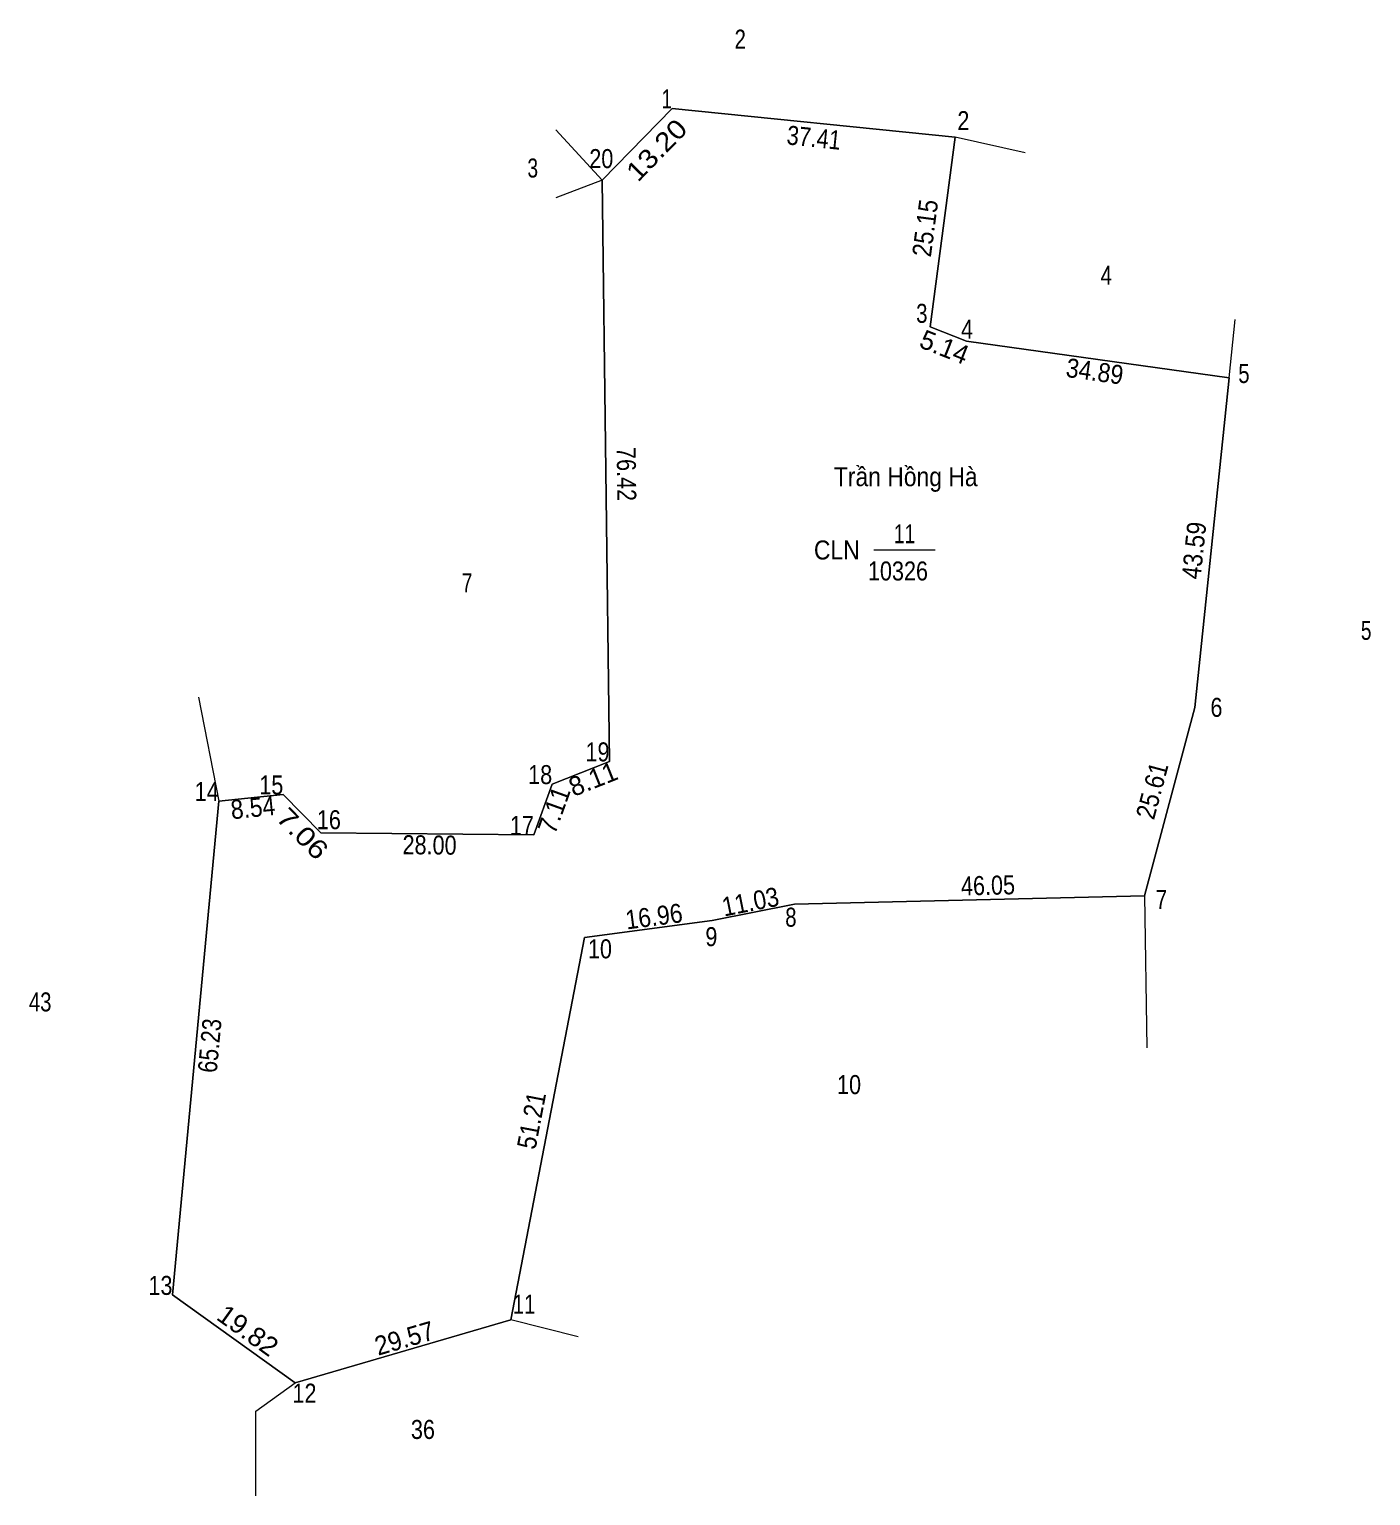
# Model space of a CAD drawing. Header units: metres. Extents: x 537263 to 539526, y 1847453 to 1847984.
# Drawn here: x 538970.2 to 539146.6, y 1847749.9 to 1847942.8 of the extents above; entities that cross this region are included whole.
import ezdxf
from ezdxf.enums import TextEntityAlignment as Align

# ---------------------------------------------------------------- set-up
doc = ezdxf.new("R2010")
doc.units = ezdxf.units.M
doc.header["$LTSCALE"] = 1.8
doc.linetypes.add('SHORT_DASHED', pattern=[2.7, 1.5, -1.2])
for name, color, linetype, lineweight in [('1', 7, 'SHORT_DASHED', 13), ('10', 7, 'Continuous', 13), ('32', 7, 'Continuous', 13), ('57', 7, 'Continuous', 13), ('63', 7, 'Continuous', 13)]:
    doc.layers.add(name, color=color, linetype=linetype, lineweight=lineweight)
doc.layers.add('13', color=7, linetype='Continuous')

msp = doc.modelspace()

# ---------------------------------------------------------------- linework, layer by layer
at = {"layer": '1', "linetype": 'Continuous'}
msp.add_lwpolyline([(539054.76, 1847932.37), (539091.98, 1847928.57), (539088.69, 1847903.64), (539093.47, 1847901.75), (539128.03, 1847896.94), (539123.52, 1847853.58), (539116.91, 1847828.84), (539070.87, 1847827.72), (539060.05, 1847825.57), (539043.23, 1847823.36), (539033.56, 1847773.07), (539005.17, 1847764.8), (538989.05, 1847776.34), (538995.13, 1847841.29), (539003.63, 1847842.15), (539008.58, 1847837.11), (539036.58, 1847836.82), (539038.99, 1847843.51), (539046.53, 1847846.5), (539045.56, 1847922.91)], close=True, dxfattribs=at)
at = {"layer": '10'}
for p, q in [((539045.56, 1847922.91), (539039.46, 1847929.55)), ((539101.2, 1847926.53), (539091.98, 1847928.57)), ((539128.03, 1847896.94), (539128.82, 1847904.59)), ((539081.28, 1847874.3), (539089.37, 1847874.3)), ((538992.46, 1847854.95), (538995.13, 1847841.29)), ((539042.42, 1847770.81), (539033.56, 1847773.07)), ((539000, 1847761.06), (539005.17, 1847764.8)), ((539000, 1847749.94), (539000, 1847761.06))]:
    msp.add_line(p, q, dxfattribs=at)
msp.add_lwpolyline([(539091.98, 1847928.57), (539054.76, 1847932.37), (539045.56, 1847922.91)], dxfattribs=at)
at = {"layer": '32'}
for p, q in [((539005.17, 1847764.8), (539033.56, 1847773.07)), ((539000, 1847761.06), (539005.17, 1847764.8))]:
    msp.add_line(p, q, dxfattribs=at)
at = {"layer": '57'}
for p, q in [((539045.56, 1847922.91), (539039.45, 1847920.59)), ((539046.53, 1847846.5), (539045.56, 1847922.91))]:
    msp.add_line(p, q, dxfattribs=at)
for points in [[(539116.91, 1847828.84), (539123.52, 1847853.58), (539128.03, 1847896.94), (539093.47, 1847901.75), (539088.69, 1847903.64), (539091.98, 1847928.57), (539054.76, 1847932.37), (539045.56, 1847922.91), (539046.53, 1847846.5), (539038.99, 1847843.51), (539036.58, 1847836.82)], [(538995.13, 1847841.29), (539003.63, 1847842.15), (539008.58, 1847837.11), (539036.58, 1847836.82), (539038.99, 1847843.51), (539046.53, 1847846.5)], [(539036.58, 1847836.82), (539008.58, 1847837.11), (539003.63, 1847842.15), (538995.13, 1847841.29), (538989.05, 1847776.34), (539005.17, 1847764.8)], [(539033.56, 1847773.07), (539043.23, 1847823.36), (539060.05, 1847825.57), (539070.87, 1847827.72), (539116.91, 1847828.84), (539117.18, 1847808.84)], [(539043.23, 1847823.36), (539060.05, 1847825.57), (539070.87, 1847827.72), (539116.91, 1847828.84)], [(539005.17, 1847764.8), (539033.56, 1847773.07), (539043.23, 1847823.36)]]:
    msp.add_lwpolyline(points, dxfattribs=at)

# ---------------------------------------------------------------- texts
at = {"layer": '1', "width": 0.85}
msp.add_text('10326', height=2.5, dxfattribs=at).set_placement((539084.465, 1847870.29), align=Align.CENTER)
at = {"layer": '10'}
for s, width, p in [('2', 0.8, (539063.725, 1847940.23)), ('11', 0.75, (539085.335, 1847875.19)), ('7', 0.75, (539027.795, 1847868.72)), ('5', 0.75, (539146.045, 1847862.48)), ('43', 0.8, (538971.65, 1847813.62)), ('10', 0.85, (539078.035, 1847802.75)), ('36', 0.85, (539021.99, 1847757.4))]:
    msp.add_text(s, height=2.5, dxfattribs=dict(at, width=width)).set_placement(p, align=Align.CENTER)
at = {"layer": '10', "width": 0.9}
for s, p in [('Trần Hồng Hà', (539094.94, 1847882.69)), ('CLN ', (539080.27, 1847873.05))]:
    msp.add_text(s, height=2.5, dxfattribs=at).set_placement(p, align=Align.RIGHT)
at = {"layer": '13'}
for s, width, p in [('3', 0.75, (539036.435, 1847923.28)), ('4', 0.8, (539111.87, 1847909.18))]:
    msp.add_text(s, height=2.5, dxfattribs=dict(at, width=width)).set_placement(p, align=Align.CENTER)
at = {"layer": '63'}
for s, width, p in [(' 1', 0.75, (539054.76, 1847932.37)), (' 2', 0.85, (539093.86, 1847929.51)), (' 20', 0.85, (539047.03, 1847924.52)), (' 3', 0.8, (539088.35, 1847904.17)), (' 4', 0.85, (539094.34, 1847902.08)), (' 5', 0.8, (539130.71, 1847896.26)), (' 6', 0.85, (539127.14, 1847852.36)), (' 19', 0.85, (539046.53, 1847846.5)), (' 15', 0.85, (539003.63, 1847842.15)), (' 18', 0.85, (539038.99, 1847843.51)), (' 14', 0.85, (538995.13, 1847841.29)), (' 16', 0.85, (539011.2, 1847837.58)), (' 17', 0.85, (539036.58, 1847836.82)), (' 7', 0.8, (539119.86, 1847827.09)), (' 8', 0.8, (539071.13, 1847824.76)), (' 9', 0.85, (539060.72, 1847822.2)), (' 10', 0.85, (539046.85, 1847820.6)), (' 13', 0.85, (538989.05, 1847776.34)), (' 11', 0.8, (539036.78, 1847773.87)), (' 12', 0.85, (539007.99, 1847762.17))]:
    msp.add_text(s, height=2.5, dxfattribs=dict(at, width=width)).set_placement(p, align=Align.RIGHT)
for s, rotation, width, p in [('13.20', 45.798, 1.15, (539053.618, 1847926.024)), ('37.41', 354.171, 0.85, (539073.288, 1847927.283)), ('25.15', 82.482, 0.9, (539089.28, 1847916.466)), ('34.89', 352.077, 0.9, (539110.178, 1847896.558)), ('76.42', 270.727, 0.85, (539047.516, 1847884.271)), ('43.59', 84.062, 0.9, (539124.646, 1847874.106)), ('25.61', 75.041, 0.9, (539119.098, 1847842.337)), ('7.11', 70.189, 0.95, (539040.41, 1847839.701)), ('8.54', 5.777, 0.9, (538999.754, 1847839.176)), ('7.06', 314.484, 1.2, (539005.278, 1847836.121)), ('28.00', 359.407, 0.85, (539022.852, 1847834.262)), ('46.05', 1.394, 0.85, (539096.335, 1847828.948)), ('11.03', 11.239, 0.9, (539065.301, 1847826.823)), ('16.96', 7.485, 0.9, (539052.537, 1847824.884)), ('65.23', 84.652, 0.85, (538995.193, 1847809.003)), ('51.21', 79.116, 0.9, (539037.495, 1847799.054)), ('19.82', 324.402, 1.05, (538998.242, 1847770.651)), ('29.57', 16.241, 0.95, (539019.91, 1847769.444))]:
    msp.add_text(s, height=2.5, rotation=rotation, dxfattribs=dict(at, width=width)).set_placement(p, align=Align.CENTER)
for s, rotation, p in [('5.14', 338.426, (539090.115, 1847899.824)), ('8.11', 21.631, (539044.829, 1847843.02))]:
    msp.add_text(s, height=2.5, rotation=rotation, dxfattribs=at).set_placement(p, align=Align.CENTER)

doc.saveas('drawing.dxf')
